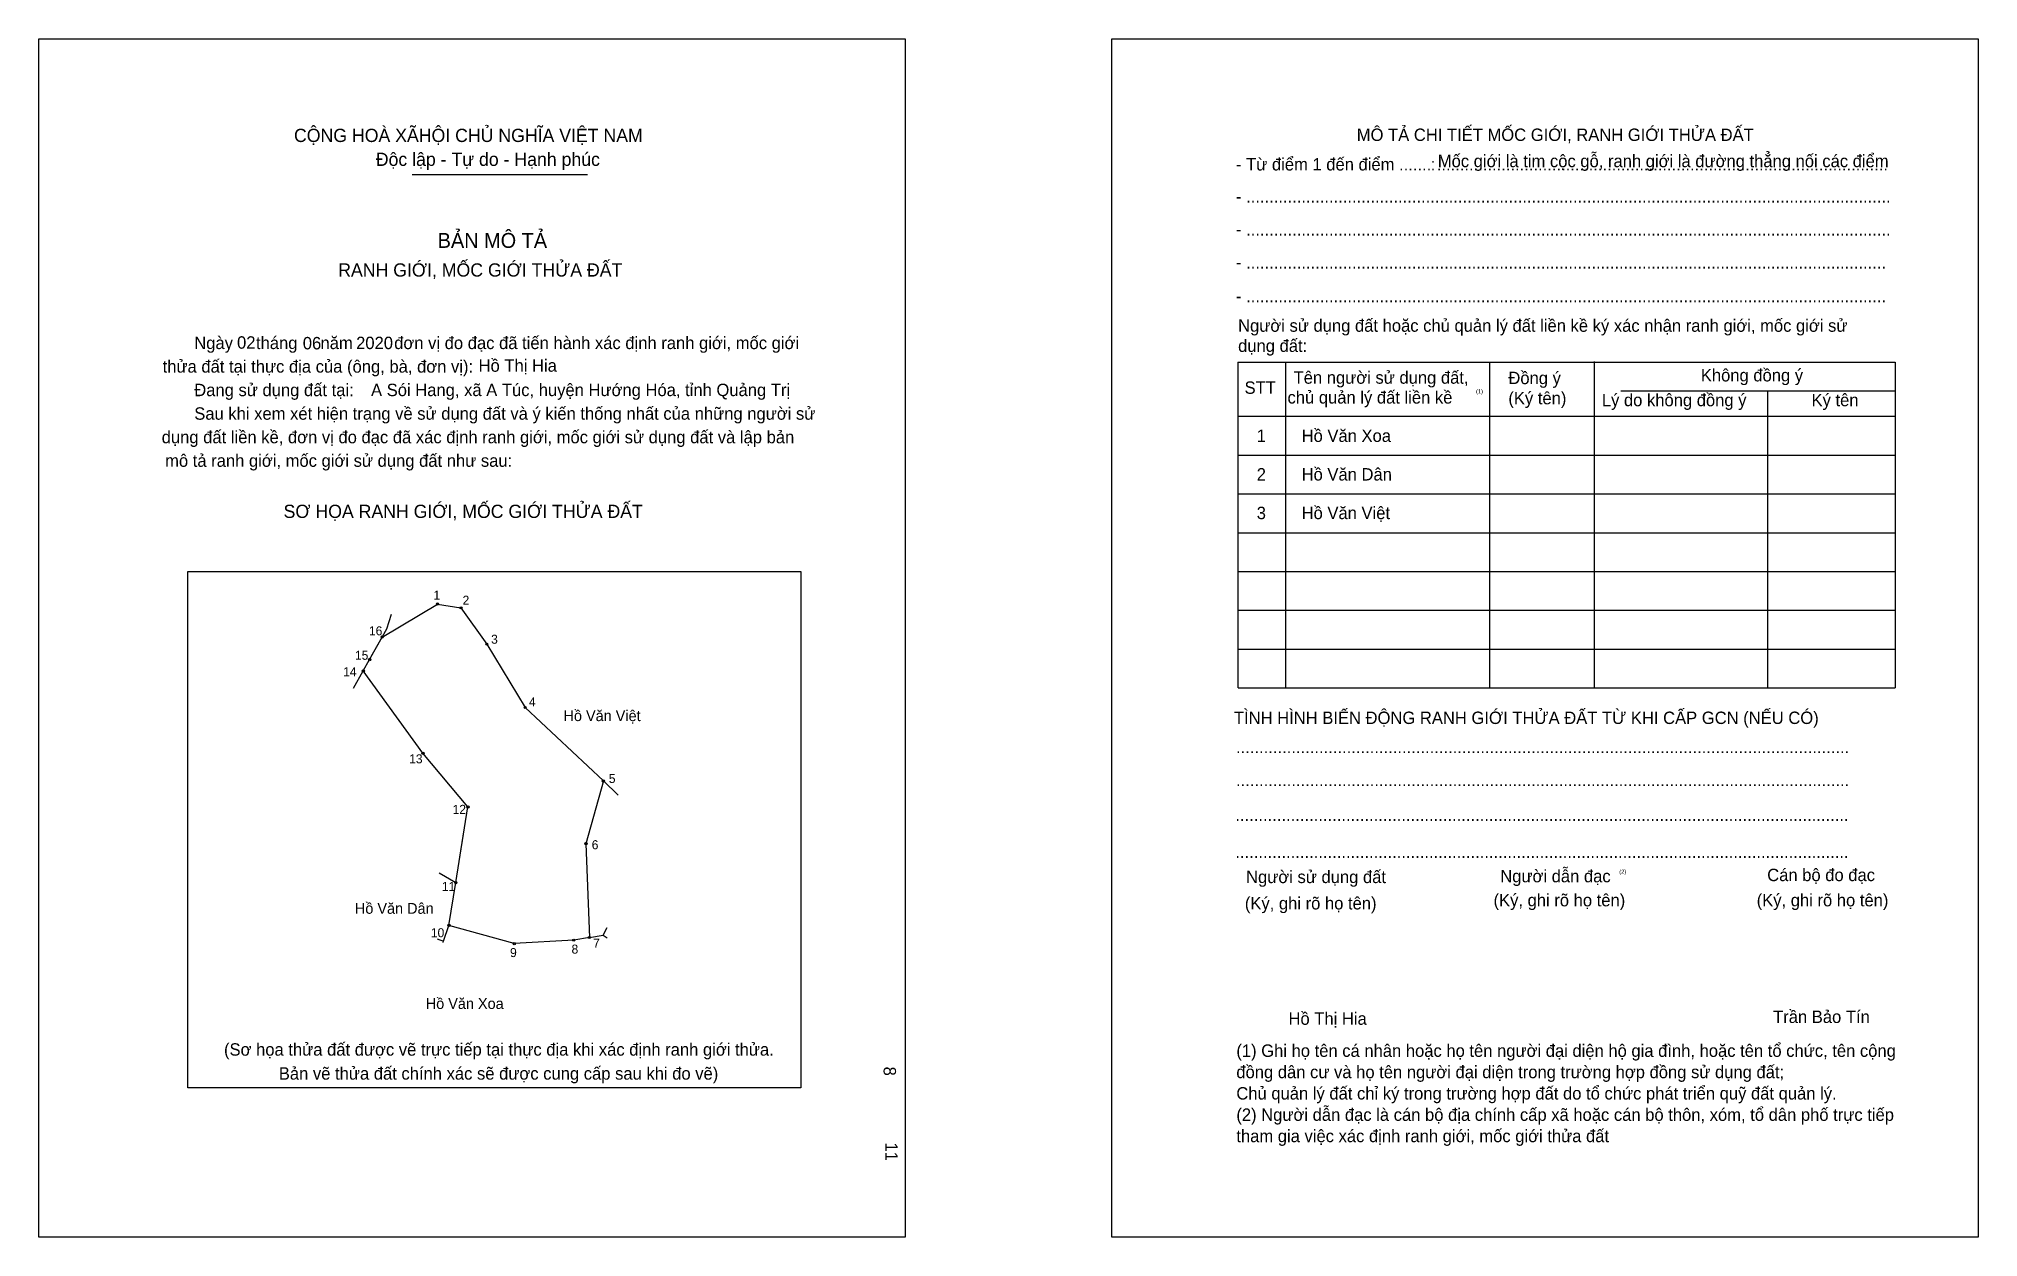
# Model space of a CAD drawing. Extents: x 549191 to 549910, y 1822351 to 1822795.
import ezdxf

# ---------------------------------------------------------------- set-up
doc = ezdxf.new("R2010")
doc.units = 0
for name, color, linetype in [('bmtKhungInTrang1', 7, 'Continuous'), ('bmtKhungInTrang2', 7, 'Continuous'), ('bmtNoiDung', 7, 'Continuous'), ('bmtTemplate', 7, 'Continuous'), ('CanhThua', 7, 'Continuous'), ('MocDinhThua', 7, 'Continuous'), ('RauThua', 7, 'Continuous'), ('SoHieuDinhThua', 7, 'Continuous'), ('TenChuLanCan', 7, 'Continuous')]:
    doc.layers.add(name, color=color, linetype=linetype)

msp = doc.modelspace()

# ---------------------------------------------------------------- linework, layer by layer
at = {"layer": 'bmtKhungInTrang1'}
msp.add_lwpolyline([(549191.3, 1822795.28), (549512.47, 1822795.28), (549512.47, 1822351.06), (549191.3, 1822351.06)], close=True, dxfattribs=at)
at = {"layer": 'bmtKhungInTrang2'}
msp.add_lwpolyline([(549589.06, 1822795.28), (549910.24, 1822795.28), (549910.24, 1822351.06), (549589.06, 1822351.06)], close=True, dxfattribs=at)
at = {"layer": 'bmtTemplate'}
for p, q in [((549329.7, 1822744.94), (549394.65, 1822744.94)), ((549653.49, 1822675.46), (549653.49, 1822554.7)), ((549729.05, 1822675.46), (549729.05, 1822554.7)), ((549767.92, 1822675.61), (549767.92, 1822554.7)), ((549879.49, 1822675.46), (549879.49, 1822554.7)), ((549777.78, 1822664.83), (549879.49, 1822664.83)), ((549635.88, 1822655.34), (549879.49, 1822655.34)), ((549635.88, 1822640.96), (549879.49, 1822640.96)), ((549635.88, 1822626.58), (549879.49, 1822626.58)), ((549635.88, 1822612.21), (549879.49, 1822612.21)), ((549635.88, 1822597.83), (549879.49, 1822597.83)), ((549635.88, 1822583.45), (549879.49, 1822583.45)), ((549635.88, 1822569.08), (549879.49, 1822569.08)), ((549635.88, 1822554.7), (549879.49, 1822554.7))]:
    msp.add_line(p, q, dxfattribs=at)
for points in [[(549635.72, 1822675.46), (549879.49, 1822675.46)], [(549635.72, 1822675.46), (549635.72, 1822554.7)], [(549832.07, 1822664.68), (549832.07, 1822554.7)]]:
    msp.add_lwpolyline(points, dxfattribs=at)
msp.add_lwpolyline([(549246.55, 1822406.38), (549246.55, 1822597.82), (549473.81, 1822597.82), (549473.81, 1822406.38)], close=True, dxfattribs=at)
at = {"layer": 'CanhThua'}
for p, q in [((549318.58, 1822573.51), (549339.08, 1822585.77)), ((549339.08, 1822585.77), (549347.81, 1822584.34)), ((549347.81, 1822584.34), (549357.38, 1822570.88)), ((549313.93, 1822565.14), (549318.58, 1822573.51)), ((549357.38, 1822570.88), (549371.59, 1822547.41)), ((549311.6, 1822560.96), (549313.93, 1822565.14)), ((549333.71, 1822530.44), (549311.6, 1822560.96)), ((549371.59, 1822547.41), (549400.59, 1822520.18)), ((549350.39, 1822510.54), (549333.71, 1822530.44)), ((549400.59, 1822520.18), (549394.14, 1822496.93)), ((549345.89, 1822482.5), (549350.39, 1822510.54)), ((549394.14, 1822496.93), (549395.39, 1822462.16)), ((549343.35, 1822466.64), (549345.89, 1822482.5)), ((549367.55, 1822459.89), (549343.35, 1822466.64)), ((549389.6, 1822461.15), (549367.55, 1822459.89)), ((549395.39, 1822462.16), (549389.6, 1822461.15))]:
    msp.add_line(p, q, dxfattribs=at)
at = {"layer": 'MocDinhThua'}
for centre in [(549339.08, 1822585.77), (549347.81, 1822584.34), (549318.58, 1822573.51), (549357.38, 1822570.88), (549311.6, 1822560.96), (549313.93, 1822565.14), (549371.59, 1822547.41), (549333.71, 1822530.44), (549400.59, 1822520.18), (549350.39, 1822510.54), (549394.14, 1822496.93), (549345.89, 1822482.5), (549343.35, 1822466.64), (549367.55, 1822459.89), (549389.6, 1822461.15), (549395.39, 1822462.16)]:
    msp.add_circle(centre, 0.401, dxfattribs=at)
at = {"layer": 'RauThua'}
for p, q in [((549313.93, 1822565.14), (549320.26, 1822576.53)), ((549320.26, 1822576.53), (549322.1, 1822581.99)), ((549308.02, 1822554.52), (549311.6, 1822560.96)), ((549400.59, 1822520.18), (549406.05, 1822514.87)), ((549400.59, 1822520.18), (549406.05, 1822514.87)), ((549347.42, 1822491.98), (549350.39, 1822510.54)), ((549339.72, 1822486.16), (549345.89, 1822482.5)), ((549338.95, 1822461.64), (549341.37, 1822460.81)), ((549341.2, 1822460.35), (549341.37, 1822460.81)), ((549341.37, 1822460.81), (549343.35, 1822466.64)), ((549341.37, 1822460.81), (549343.35, 1822466.64)), ((549395.39, 1822462.16), (549400.47, 1822463.05)), ((549395.39, 1822462.16), (549400.47, 1822463.05)), ((549400.47, 1822463.05), (549401.94, 1822465.89)), ((549400.47, 1822463.05), (549402.03, 1822461.97))]:
    msp.add_line(p, q, dxfattribs=at)

# ---------------------------------------------------------------- texts
at = {"layer": 'bmtNoiDung'}
for s, height, p in [('02', 4.595, (549264.79, 1822680.41)), ('06', 4.595, (549289.16, 1822680.16)), ('2020', 4.595, (549308.93, 1822680.26)), ('Hồ Thị Hia', 4.595, (549354.33, 1822671.87)), ('A Sói Hang, xã A Túc, huyện Hướng Hóa, tỉnh Quảng Trị', 4.5954, (549314.46, 1822662.83)), ('1', 4.6, (549642.79, 1822645.85)), ('Hồ Văn Xoa ', 4.5954, (549659.42, 1822645.85)), ('2', 4.6, (549642.79, 1822631.54)), ('Hồ Văn Dân ', 4.5954, (549659.42, 1822631.54)), ('3', 4.6, (549642.79, 1822617.23)), ('Hồ Văn Việt ', 4.5954, (549659.42, 1822617.23)), ('Hồ Thị Hia', 4.595, (549654.56, 1822429.79))]:
    msp.add_text(s, height=height, dxfattribs=at).set_placement(p)
for s, height, p in [('8', 4.6, (549504.47, 1822414.29)), ('11', 4.595, (549505.13, 1822386.17))]:
    msp.add_text(s, height=height, rotation=270, dxfattribs=at).set_placement(p)
at = {"layer": 'bmtTemplate'}
for s, height, p in [('CỘNG HOÀ XÃHỘI CHỦ NGHĨA VIỆT NAM', 4.9018, (549285.9, 1822757.02)), ('MÔ TẢ CHI TIẾT MỐC GIỚI, RANH GIỚI THỬA ĐẤT', 4.5937, (549679.87, 1822757.41)), ('Độc lập - Tự do - Hạnh phúc', 4.9018, (549316.22, 1822748.16)), ('- Từ điểm 1 đến điểm .......', 4.5937, (549635.1, 1822746.46)), (':', 4.59, (549707.27, 1822746.46)), ('Mốc giới là tim cộc gỗ, ranh giới là đường thẳng nối các điểm', 4.5937, (549709.91, 1822747.68)), ('..................................................................................................', 4.5937, (549709.53, 1822746.46)), ('- ............................................................................................................................................', 4.59368, (549635.1, 1822734.56)), ('BẢN MÔ TẢ', 5.515, (549339.16, 1822717.78)), ('- ............................................................................................................................................', 4.59368, (549635.1, 1822722.34)), ('RANH GIỚI, MỐC GIỚI THỬA ĐẤT', 4.9018, (549302.29, 1822707.14)), ('- ...........................................................................................................................................', 4.59368, (549635.1, 1822710.12)), ('- ...........................................................................................................................................', 4.59368, (549635.1, 1822697.61)), ('Người sử dụng đất hoặc chủ quản lý đất liền kề ký xác nhận ranh giới, mốc giới sử', 4.5937, (549635.88, 1822686.68)), ('Ngày     tháng     năm         đơn vị đo đạc đã tiến hành xác định ranh giới, mốc giới ', 4.5954, (549248.93, 1822680.26)), ('dụng đất:', 4.594, (549635.88, 1822679.21)), ('thửa đất tại thực địa của (ông, bà, đơn vị):', 4.5954, (549237.21, 1822671.53)), ('Tên người sử dụng đất,', 4.5937, (549656.46, 1822667.42)), ('Đồng ý', 4.594, (549736.07, 1822667.27)), ('Không đồng ý', 4.5937, (549807.41, 1822668.28)), ('Đang sử dụng đất tại:', 4.5954, (549248.93, 1822662.81)), ('STT', 4.594, (549638.28, 1822663.68)), ('chủ quản lý đất liền kề', 4.5937, (549654.2, 1822660.07)), ('(1)', 1.532, (549724.07, 1822663.84)), ('(Ký tên)', 4.594, (549736.07, 1822659.8)), ('Lý do không đồng ý', 4.5937, (549770.72, 1822659.08)), ('Ký tên', 4.594, (549848.46, 1822659.08)), ('Sau khi xem xét hiện trạng về sử dụng đất và ý kiến thống nhất của những người sử ', 4.5954, (549248.93, 1822654.08)), ('dụng đất liền kề, đơn vị đo đạc đã xác định ranh giới, mốc giới sử dụng đất và lập bản', 4.5954, (549236.86, 1822645.35)), ('mô tả ranh giới, mốc giới sử dụng đất như sau:', 4.5954, (549238.13, 1822636.62)), ('SƠ HỌA RANH GIỚI, MỐC GIỚI THỬA ĐẤT', 4.9018, (549282.04, 1822617.67)), ('TÌNH HÌNH BIẾN ĐỘNG RANH GIỚI THỬA ĐẤT TỪ KHI CẤP GCN (NẾU CÓ)', 4.5937, (549634.33, 1822541.29)), ('.....................................................................................................................................', 4.60057, (549635.1, 1822530.48)), ('.....................................................................................................................................', 4.60057, (549635.1, 1822518.26)), ('.....................................................................................................................................', 4.60057, (549634.86, 1822505.32)), ('.....................................................................................................................................', 4.60057, (549634.86, 1822491.67)), ('Người sử dụng đất', 4.5937, (549638.84, 1822482.32)), ('Người dẫn đạc', 4.5937, (549733.06, 1822482.61)), ('(2)', 1.532, (549777.18, 1822485.78)), ('Cán bộ đo đạc', 4.5937, (549832.02, 1822483.04)), ('(Ký, ghi rõ họ tên)', 4.5937, (549638.38, 1822472.55)), ('(Ký, ghi rõ họ tên)', 4.5937, (549730.57, 1822473.7)), ('(Ký, ghi rõ họ tên)', 4.5937, (549828.12, 1822473.7)), ('Trần Bảo Tín', 4.5937, (549834.21, 1822430.47)), ('(Sơ họa thửa đất được vẽ trực tiếp tại thực địa khi xác định ranh giới thửa.', 4.5954, (549259.96, 1822418.35)), ('(1) Ghi họ tên cá nhân hoặc họ tên người đại diện hộ gia đình, hoặc tên tổ chức, tên cộng', 4.5937, (549635.23, 1822417.9)), ('Bản vẽ thửa đất chính xác sẽ được cung cấp sau khi đo vẽ)', 4.5954, (549280.28, 1822409.46)), ('đồng dân cư và họ tên người đại diện trong trường hợp đồng sử dụng đất;', 4.5937, (549635.23, 1822410)), ('Chủ quản lý đất chỉ ký trong trường hợp đất do tổ chức phát triển quỹ đất quản lý.', 4.5937, (549635.23, 1822402.09)), ('(2) Người dẫn đạc là cán bộ địa chính cấp xã hoặc cán bộ thôn, xóm, tổ dân phố trực tiếp', 4.5937, (549635.23, 1822394.18)), ('tham gia việc xác định ranh giới, mốc giới thửa đất', 4.5937, (549635.23, 1822386.28))]:
    msp.add_text(s, height=height, dxfattribs=at).set_placement(p)
at = {"layer": 'SoHieuDinhThua'}
for s, height, p in [('1', 3.34, (549337.59, 1822587.38)), ('2', 3.34, (549348.41, 1822585.5)), ('16', 3.339, (549313.69, 1822574.16)), ('15', 3.339, (549308.51, 1822565.1)), ('3', 3.34, (549358.98, 1822571.05)), ('14', 3.339, (549304.12, 1822558.99)), ('4', 3.34, (549373.01, 1822547.84)), ('13', 3.339, (549328.59, 1822526.71)), ('5', 3.34, (549402.6, 1822519.41)), ('12', 3.339, (549344.7, 1822507.98)), ('6', 3.34, (549396.27, 1822494.87)), ('11', 3.339, (549340.71, 1822479.41)), ('10', 3.339, (549336.65, 1822462.26)), ('7', 3.34, (549396.79, 1822458.39)), ('9', 3.34, (549366, 1822454.9)), ('8', 3.34, (549388.79, 1822456.17))]:
    msp.add_text(s, height=height, dxfattribs=at).set_placement(p)
at = {"layer": 'TenChuLanCan'}
for s, height, p in [('Hồ Văn Việt', 4.0062, (549385.81, 1822542.36)), ('Hồ Văn Dân', 4.006, (549308.48, 1822470.94)), ('Hồ Văn Xoa', 4.006, (549334.74, 1822435.67))]:
    msp.add_text(s, height=height, dxfattribs=at).set_placement(p)

doc.saveas('drawing.dxf')
